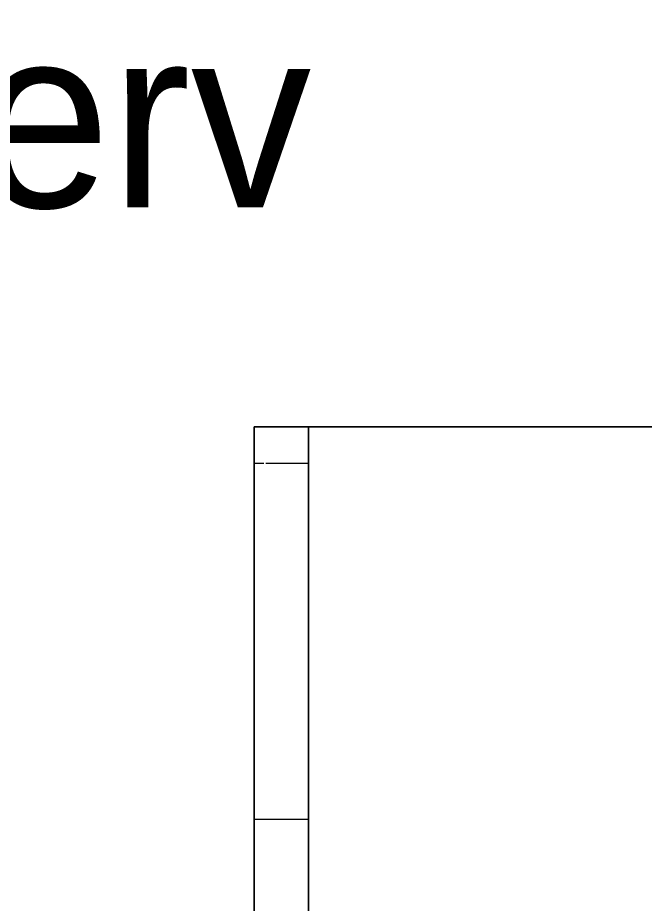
# Model space of a CAD drawing. Header units: millimetres. Extents: x 90978 to 295199, y -4084 to 97293.
# Drawn here: x 164778 to 165473, y 21226 to 22208 of the extents above; entities that cross this region are included whole.
import ezdxf

# ---------------------------------------------------------------- set-up
doc = ezdxf.new("R2010")
doc.units = ezdxf.units.MM
doc.header["$MEASUREMENT"] = 0
doc.layers.add('A-AREA-IDEN', color=7, linetype='CONTINUOUS', lineweight=9)
doc.layers.add('I-FURN', color=8, linetype='CONTINUOUS', lineweight=9)
doc.styles.add('Century Gothic', font='GOTHIC.TTF', dxfattribs={"height": 200})

msp = doc.modelspace()

# ---------------------------------------------------------------- linework, layer by layer
at = {"layer": 'I-FURN'}
for p, q in [((166640.25, 21754.52), (165040.25, 21754.52)), ((165040.25, 21754.52), (165040.25, 20954.52)), ((165040.25, 20954.52), (165040.25, 21754.52)), ((165040.25, 21754.52), (166640.25, 21754.52)), ((165040.25, 21754.52), (165040.25, 21714.52)), ((165040.25, 21319.52), (165040.25, 21754.52)), ((165100.25, 21754.52), (165040.25, 21754.52)), ((165040.25, 21754.52), (165100.25, 21754.52)), ((165100.25, 21754.52), (165100.25, 21319.52)), ((165100.25, 21714.52), (165100.25, 21754.52)), ((165040.25, 21714.52), (165040.25, 20194.52)), ((165040.25, 21714.52), (165050.83, 21714.52)), ((165040.25, 21714.52), (165050.83, 21714.52)), ((165053.15, 21714.52), (165100.25, 21714.52)), ((165053.15, 21714.52), (165100.25, 21714.52)), ((165100.25, 20194.52), (165100.25, 21714.52)), ((165040.25, 21189.52), (165040.25, 21319.52)), ((165040.25, 21319.52), (165100.25, 21319.52)), ((165040.25, 21319.52), (165100.25, 21319.52)), ((165100.25, 21319.52), (165100.25, 21189.52))]:
    msp.add_line(p, q, dxfattribs=at)

# ---------------------------------------------------------------- texts
at = {"layer": 'A-AREA-IDEN', "style": 'Century Gothic'}
msp.add_text('4 P Prof Serv', height=200, dxfattribs=at).set_placement((163513.07, 21997.83))

doc.saveas('drawing.dxf')
